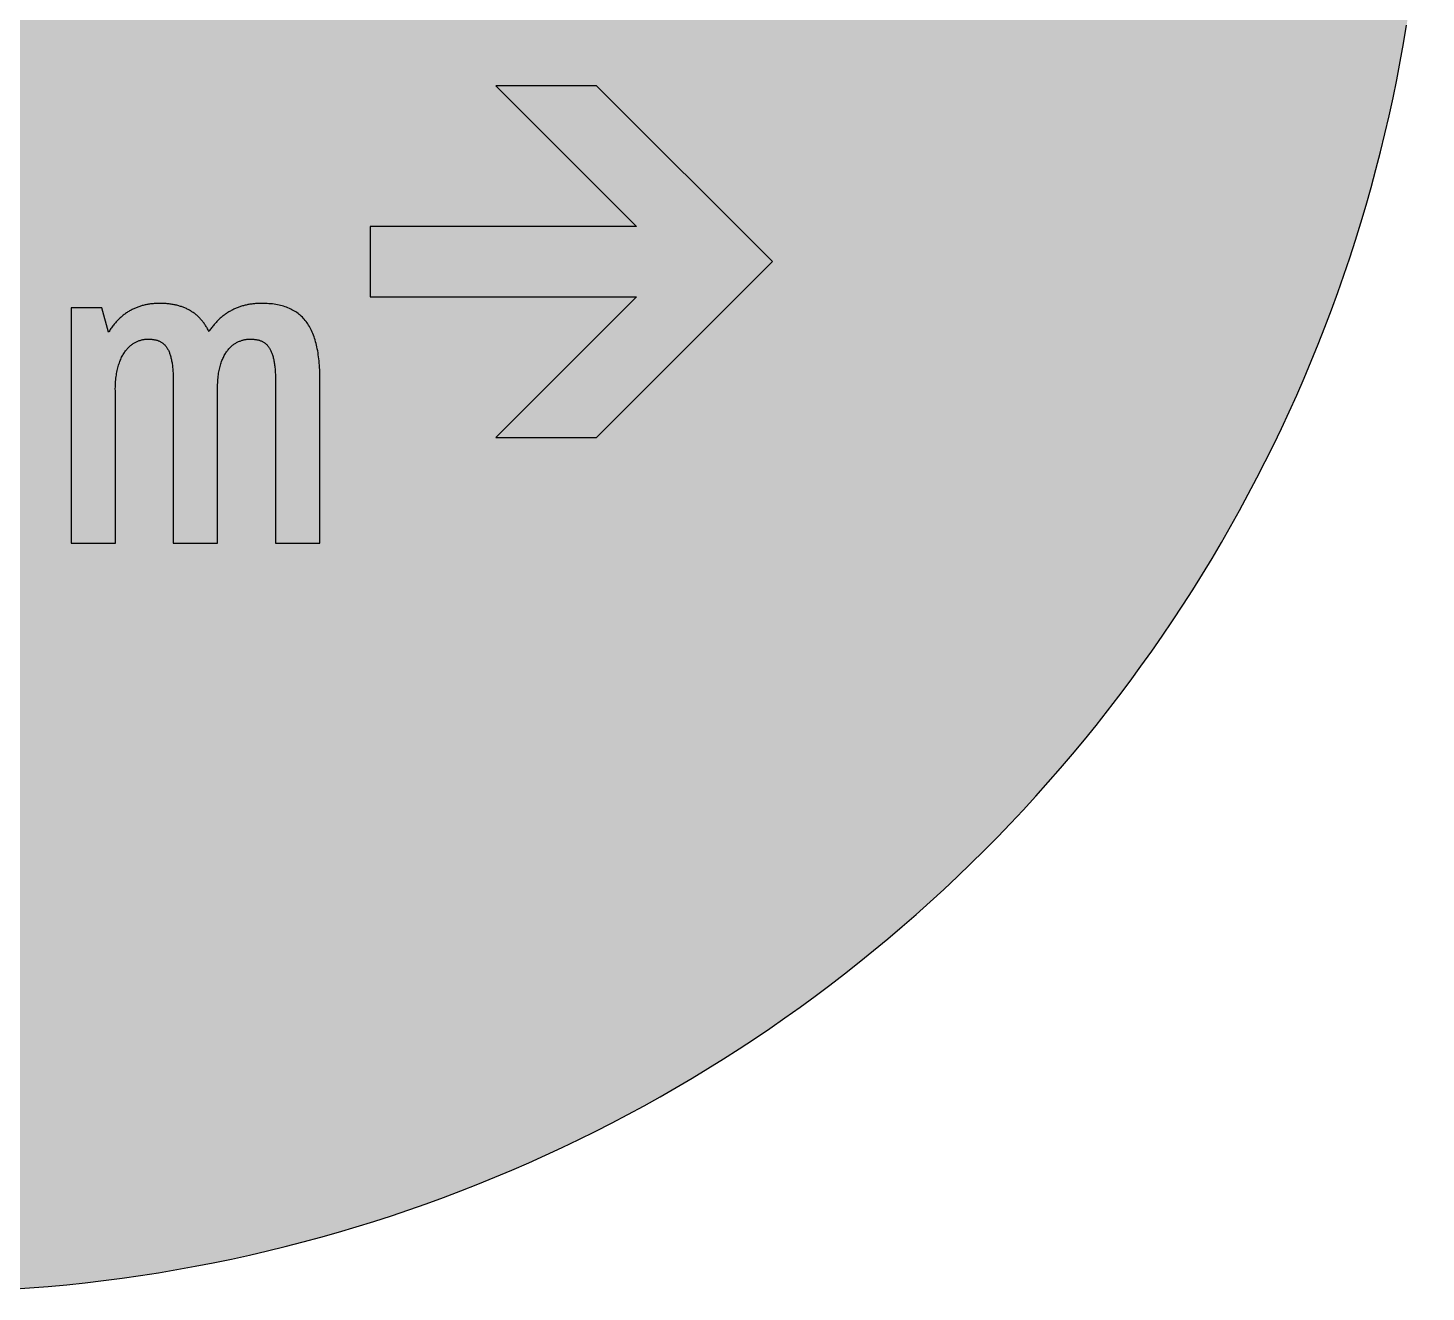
# Model space of a CAD drawing. Header units: millimetres. Extents: x 0 to 212, y 0 to 212.
# Drawn here: x 113.6 to 211.7, y 0.1 to 88.8 of the extents above; entities that cross this region are included whole.
import ezdxf

# ---------------------------------------------------------------- set-up
doc = ezdxf.new("R2010")
doc.units = ezdxf.units.MM

msp = doc.modelspace()

# ---------------------------------------------------------------- hatches: boundary and pattern name
for color, points in [(254, [(211.7189, 105.8869), (211.709, 107.2007), (211.6861, 108.5139), (211.6455, 109.8245), (211.5871, 111.1326), (211.5134, 112.4407), (211.4245, 113.7437), (211.3204, 115.0468), (211.201, 116.3447), (211.0638, 117.6426), (210.9114, 118.9355), (210.7413, 120.2258), (210.5584, 121.5136), (210.3577, 122.7988), (210.1418, 124.079), (209.9107, 125.3566), (209.6643, 126.6292), (209.4027, 127.8992), (209.1258, 129.1641), (208.8337, 130.4239), (208.5264, 131.6812), (208.2038, 132.936), (207.866, 134.1831), (207.5104, 135.4277), (207.1421, 136.6647), (206.7611, 137.8991), (206.3623, 139.1285), (205.9483, 140.3502), (205.5216, 141.5694), (205.0771, 142.781), (204.6199, 143.9901), (204.1474, 145.1915), (203.6623, 146.3853), (203.1619, 147.574), (202.6463, 148.7576), (202.1154, 149.9362), (201.5693, 151.1046), (201.0105, 152.2705), (200.439, 153.4262), (199.8523, 154.5768), (199.2503, 155.7198), (198.6356, 156.8577), (198.0057, 157.9855), (197.3605, 159.1081), (196.7052, 160.2232), (196.0321, 161.3281), (195.3489, 162.4279), (194.6504, 163.5176), (193.9366, 164.6022), (193.2102, 165.6766), (192.471, 166.7434), (191.7167, 167.8), (190.9521, 168.849), (190.1698, 169.8904), (189.3773, 170.9217), (188.5696, 171.9428), (187.7517, 172.9562), (186.9161, 173.9621), (186.0702, 174.9552), (185.2117, 175.9407), (184.338, 176.9161), (183.454, 177.8838), (182.5549, 178.8389), (181.643, 179.7837), (180.721, 180.7185), (179.7837, 181.643), (178.8389, 182.5549), (177.8838, 183.454), (176.9161, 184.338), (175.9407, 185.2117), (174.9552, 186.0702), (173.9621, 186.9161), (172.9562, 187.7492), (171.9428, 188.5696), (170.9217, 189.3773), (169.8904, 190.1698), (168.849, 190.9496), (167.8, 191.7167), (166.7408, 192.471), (165.6766, 193.2102), (164.6022, 193.9366), (163.5176, 194.6504), (162.4279, 195.3489), (161.3281, 196.0321), (160.2232, 196.7052), (159.1081, 197.3631), (157.9855, 198.0057), (156.8577, 198.6356), (155.7198, 199.2503), (154.5768, 199.8523), (153.4262, 200.439), (152.2705, 201.0131), (151.1046, 201.5719), (149.9362, 202.1154), (148.7576, 202.6463), (147.574, 203.1619), (146.3853, 203.6623), (145.1889, 204.15), (143.9875, 204.6199), (142.781, 205.0796), (141.5694, 205.5216), (140.3502, 205.9483), (139.1285, 206.3623), (137.8991, 206.7611), (136.6647, 207.1446), (135.4252, 207.5129), (134.1831, 207.866), (132.9334, 208.2038), (131.6812, 208.5264), (130.4239, 208.8337), (129.1641, 209.1284), (127.8966, 209.4052), (126.6292, 209.6668), (125.3541, 209.9132), (124.0765, 210.1444), (122.7963, 210.3603), (121.5136, 210.5584), (120.2258, 210.7438), (118.9355, 210.9114), (117.6401, 211.0638), (116.3447, 211.201), (115.0468, 211.3229), (113.7437, 211.4271), (112.4382, 211.516), (111.1326, 211.5896), (109.8245, 211.6455), (108.5113, 211.6861), (107.1982, 211.7115), (105.885, 211.7192), (104.5693, 211.7115), (103.2561, 211.6861), (101.9454, 211.6455), (100.6373, 211.5896), (99.3292, 211.516), (98.0262, 211.4271), (96.7232, 211.3229), (95.4253, 211.201), (94.1273, 211.0638), (92.8345, 210.9114), (91.5441, 210.7438), (90.2564, 210.5584), (88.9711, 210.3603), (87.691, 210.1444), (86.4133, 209.9132), (85.1408, 209.6668), (83.8708, 209.4052), (82.6059, 209.1284), (81.346, 208.8337), (80.0887, 208.5264), (78.834, 208.2038), (77.5868, 207.866), (76.3422, 207.5129), (75.1053, 207.1446), (73.8708, 206.7611), (72.6415, 206.3623), (71.4197, 205.9483), (70.2005, 205.5216), (68.9889, 205.0796), (67.7799, 204.6199), (66.5785, 204.15), (65.3847, 203.6623), (64.196, 203.1619), (63.0123, 202.6463), (61.8338, 202.1154), (60.6628, 201.5719), (59.4995, 201.0131), (58.3438, 200.439), (57.1932, 199.8523), (56.0502, 199.2503), (54.9123, 198.6356), (53.7845, 198.0057), (52.6618, 197.3631), (51.5468, 196.7052), (50.4419, 196.0321), (49.342, 195.3489), (48.2524, 194.6504), (47.1678, 193.9366), (46.0934, 193.2102), (45.0266, 192.471), (43.9699, 191.7167), (42.9209, 190.9496), (41.8795, 190.1698), (40.8483, 189.3773), (39.8272, 188.5696), (38.8137, 187.7492), (37.8079, 186.9161), (36.8148, 186.0702), (35.8292, 185.2117), (34.8539, 184.338), (33.8861, 183.454), (32.9311, 182.5549), (31.9862, 181.643), (31.049, 180.7185), (30.1269, 179.7837), (29.2151, 178.8389), (28.3159, 177.8838), (27.432, 176.9161), (26.5582, 175.9407), (25.6997, 174.9552), (24.8539, 173.9621), (24.0208, 172.9562), (23.2004, 171.9428), (22.3926, 170.9217), (21.6002, 169.8904), (20.8204, 168.849), (20.0533, 167.8), (19.2989, 166.7434), (18.5598, 165.6766), (17.8333, 164.6022), (17.1196, 163.5176), (16.4211, 162.4279), (15.7378, 161.3281), (15.0647, 160.2232), (14.4069, 159.1081), (13.7643, 157.9855), (13.1343, 156.8577), (12.5197, 155.7198), (11.9177, 154.5768), (11.3309, 153.4262), (10.7569, 152.2705), (10.1981, 151.1046), (9.6545, 149.9362), (9.1237, 148.7576), (8.6081, 147.574), (8.1077, 146.3853), (7.62, 145.1915), (7.1501, 143.9901), (6.6904, 142.781), (6.2484, 141.5694), (5.8217, 140.3502), (5.4077, 139.1285), (5.0089, 137.8991), (4.6253, 136.6647), (4.257, 135.4277), (3.904, 134.1831), (3.5662, 132.936), (3.2436, 131.6812), (2.9362, 130.4239), (2.6416, 129.1641), (2.3647, 127.8992), (2.1031, 126.6292), (1.8567, 125.3566), (1.6256, 124.079), (1.4097, 122.7988), (1.2116, 121.5136), (1.0262, 120.2258), (0.8585, 118.9355), (0.7061, 117.6426), (0.569, 116.3447), (0.447, 115.0468), (0.3429, 113.7437), (0.254, 112.4407), (0.1803, 111.1326), (0.1245, 109.8245), (0.0838, 108.5139), (0.0584, 107.2007), (0.0508, 105.885), (0.0584, 104.5718), (0.0838, 103.2586), (0.1245, 101.9454), (0.1803, 100.6373), (0.254, 99.3318), (0.3429, 98.0262), (0.447, 96.7232), (0.569, 95.4253), (0.7061, 94.1299), (0.8585, 92.8345), (1.0262, 91.5441), (1.2116, 90.2564), (1.4097, 88.9737), (1.6256, 87.6935), (1.8567, 86.4159), (2.1031, 85.1408), (2.3647, 83.8733), (2.6416, 82.6059), (2.9362, 81.346), (3.2436, 80.0887), (3.5662, 78.8365), (3.904, 77.5868), (4.257, 76.3448), (4.6253, 75.1053), (5.0089, 73.8708), (5.4077, 72.6415), (5.8217, 71.4197), (6.2484, 70.2005), (6.6904, 68.9889), (7.1501, 67.7824), (7.62, 66.581), (8.1077, 65.3847), (8.6081, 64.196), (9.1237, 63.0123), (9.6545, 61.8338), (10.1981, 60.6654), (10.7569, 59.4995), (11.3309, 58.3438), (11.9177, 57.1932), (12.5197, 56.0502), (13.1343, 54.9123), (13.7643, 53.7845), (14.4069, 52.6618), (15.0647, 51.5468), (15.7378, 50.4419), (16.4211, 49.342), (17.1196, 48.2524), (17.8333, 47.1678), (18.5598, 46.0934), (19.2989, 45.0291), (20.0533, 43.9699), (20.8204, 42.9209), (21.6002, 41.8795), (22.3926, 40.8483), (23.2004, 39.8272), (24.0208, 38.8137), (24.8539, 37.8079), (25.6997, 36.8148), (26.5582, 35.8292), (27.432, 34.8539), (28.3159, 33.8861), (29.2151, 32.9311), (30.1269, 31.9862), (31.049, 31.049), (31.9862, 30.1269), (32.9311, 29.2151), (33.8861, 28.3159), (34.8539, 27.432), (35.8292, 26.5582), (36.8148, 25.6997), (37.8079, 24.8539), (38.8137, 24.0182), (39.8272, 23.2004), (40.8483, 22.3926), (41.8795, 21.6002), (42.9209, 20.8178), (43.9699, 20.0533), (45.0266, 19.2989), (46.0934, 18.5598), (47.1678, 17.8333), (48.2524, 17.1196), (49.342, 16.4211), (50.4419, 15.7378), (51.5468, 15.0647), (52.6618, 14.4094), (53.7845, 13.7643), (54.9123, 13.1343), (56.0502, 12.5197), (57.1932, 11.9177), (58.3438, 11.3309), (59.4995, 10.7594), (60.6628, 10.2006), (61.8338, 9.6545), (63.0123, 9.1237), (64.196, 8.6081), (65.3847, 8.1077), (66.5785, 7.6225), (67.7799, 7.1501), (68.9889, 6.6929), (70.2005, 6.2484), (71.4197, 5.8217), (72.6415, 5.4077), (73.8708, 5.0089), (75.1053, 4.6279), (76.3422, 4.2596), (77.5868, 3.904), (78.834, 3.5662), (80.0887, 3.2436), (81.346, 2.9362), (82.6059, 2.6441), (83.8708, 2.3673), (85.1408, 2.1057), (86.4133, 1.8593), (87.691, 1.6281), (88.9711, 1.4122), (90.2564, 1.2116), (91.5441, 1.0287), (92.8345, 0.8585), (94.1273, 0.7061), (95.4253, 0.569), (96.7232, 0.4496), (98.0262, 0.3454), (99.3292, 0.2565), (100.6373, 0.1829), (101.9454, 0.1245), (103.2561, 0.0838), (104.5693, 0.061), (105.885, 0.0533), (107.1982, 0.061), (108.5113, 0.0838), (109.8245, 0.1245), (111.1326, 0.1829), (112.4382, 0.2565), (113.7437, 0.3454), (115.0468, 0.4496), (116.3447, 0.569), (117.6401, 0.7061), (118.9355, 0.8585), (120.2258, 1.0287), (121.5136, 1.2116), (122.7963, 1.4122), (124.0765, 1.6281), (125.3541, 1.8593), (126.6292, 2.1057), (127.8966, 2.3673), (129.1641, 2.6441), (130.4239, 2.9362), (131.6812, 3.2436), (132.9334, 3.5662), (134.1831, 3.904), (135.4252, 4.2596), (136.6647, 4.6279), (137.8991, 5.0089), (139.1285, 5.4077), (140.3502, 5.8217), (141.5694, 6.2484), (142.781, 6.6929), (143.9875, 7.1501), (145.1889, 7.6225), (146.3853, 8.1077), (147.574, 8.6081), (148.7576, 9.1237), (149.9362, 9.6545), (151.1046, 10.2006), (152.2705, 10.7594), (153.4262, 11.3309), (154.5768, 11.9177), (155.7198, 12.5197), (156.8577, 13.1343), (157.9855, 13.7643), (159.1081, 14.4094), (160.2232, 15.0647), (161.3281, 15.7378), (162.4279, 16.4211), (163.5176, 17.1196), (164.6022, 17.8333), (165.6766, 18.5598), (166.7408, 19.2989), (167.8, 20.0533), (168.849, 20.8178), (169.8904, 21.6002), (170.9217, 22.3926), (171.9428, 23.2004), (172.9562, 24.0182), (173.9621, 24.8539), (174.9552, 25.6997), (175.9407, 26.5582), (176.9161, 27.432), (177.8838, 28.3159), (178.8389, 29.2151), (179.7837, 30.1269), (180.721, 31.049), (181.643, 31.9862), (182.5549, 32.9311), (183.454, 33.8861), (184.338, 34.8539), (185.2117, 35.8292), (186.0702, 36.8148), (186.9161, 37.8079), (187.7517, 38.8137), (188.5696, 39.8272), (189.3773, 40.8483), (190.1698, 41.8795), (190.9521, 42.9209), (191.7167, 43.9699), (192.471, 45.0291), (193.2102, 46.0934), (193.9366, 47.1678), (194.6504, 48.2524), (195.3489, 49.342), (196.0321, 50.4419), (196.7052, 51.5468), (197.3605, 52.6618), (198.0057, 53.7845), (198.6356, 54.9123), (199.2503, 56.0502), (199.8523, 57.1932), (200.439, 58.3438), (201.0105, 59.4995), (201.5693, 60.6654), (202.1154, 61.8338), (202.6463, 63.0123), (203.1619, 64.196), (203.6623, 65.3847), (204.1474, 66.581), (204.6199, 67.7824), (205.0771, 68.9889), (205.5216, 70.2005), (205.9483, 71.4197), (206.3623, 72.6415), (206.7611, 73.8708), (207.1421, 75.1053), (207.5104, 76.3448), (207.866, 77.5868), (208.2038, 78.8365), (208.5264, 80.0887), (208.8337, 81.346), (209.1258, 82.6059), (209.4027, 83.8733), (209.6643, 85.1408), (209.9107, 86.4159), (210.1418, 87.6935), (210.3577, 88.9737), (210.5584, 90.2564), (210.7413, 91.5441), (210.9114, 92.8345), (211.0638, 94.1299), (211.201, 95.4253), (211.3204, 96.7232), (211.4245, 98.0262), (211.5134, 99.3318), (211.5871, 100.6373), (211.6455, 101.9454), (211.6861, 103.2586), (211.709, 104.5718), (211.7166, 105.885)]), (59, [(165.8578, 72.3731), (153.5105, 84.7203), (146.455, 84.7203), (156.3328, 74.8425), (137.6355, 74.8425), (137.6355, 69.9036), (156.3328, 69.9036), (146.455, 60.0258), (153.5105, 60.0258)]), (59, [(126.9326, 52.6175), (126.9326, 63.5067), (126.9314, 63.6321), (126.934, 63.7565), (126.939, 63.8759), (126.9467, 63.9953), (126.9543, 64.1096), (126.9644, 64.2214), (126.9771, 64.3306), (126.9898, 64.4373), (127.0051, 64.5414), (127.0229, 64.643), (127.0406, 64.7395), (127.061, 64.836), (127.0813, 64.93), (127.1041, 65.0189), (127.1295, 65.1078), (127.1549, 65.1942), (127.1803, 65.2755), (127.2108, 65.3567), (127.2388, 65.4355), (127.2692, 65.5117), (127.3023, 65.5853), (127.3353, 65.6565), (127.3683, 65.725), (127.4039, 65.7911), (127.4394, 65.8546), (127.4775, 65.9181), (127.5156, 65.9765), (127.5537, 66.0349), (127.5944, 66.0908), (127.635, 66.1441), (127.6756, 66.1949), (127.7163, 66.2457), (127.7595, 66.2915), (127.8026, 66.3372), (127.8484, 66.3804), (127.8915, 66.4235), (127.9373, 66.4616), (127.983, 66.4997), (128.0287, 66.5353), (128.0744, 66.5709), (128.1227, 66.6013), (128.1709, 66.6344), (128.2167, 66.6623), (128.2649, 66.6902), (128.3132, 66.7156), (128.3614, 66.7385), (128.4097, 66.7614), (128.458, 66.7842), (128.5062, 66.802), (128.5545, 66.8198), (128.6053, 66.8376), (128.6535, 66.8528), (128.7018, 66.8655), (128.7501, 66.8782), (128.7983, 66.8909), (128.8466, 66.8985), (128.8923, 66.9087), (128.9406, 66.9163), (128.9888, 66.9214), (129.0345, 66.9265), (129.0803, 66.9315), (129.126, 66.9341), (129.1717, 66.9341), (129.2174, 66.9341), (129.2733, 66.9341), (129.3266, 66.9341), (129.38, 66.9315), (129.4308, 66.929), (129.4816, 66.9239), (129.5324, 66.9188), (129.5832, 66.9112), (129.6314, 66.9036), (129.6797, 66.896), (129.7254, 66.8858), (129.7737, 66.8757), (129.8169, 66.863), (129.8626, 66.8503), (129.9058, 66.835), (129.9489, 66.8198), (129.9921, 66.8045), (130.0328, 66.7842), (130.0734, 66.7664), (130.1115, 66.7436), (130.1496, 66.7233), (130.1877, 66.6979), (130.2258, 66.6725), (130.2614, 66.6471), (130.2969, 66.6191), (130.3299, 66.5886), (130.3655, 66.5582), (130.3985, 66.5251), (130.429, 66.4896), (130.4595, 66.454), (130.49, 66.4159), (130.5204, 66.3778), (130.5484, 66.3346), (130.5763, 66.294), (130.6017, 66.2483), (130.6271, 66.2026), (130.6525, 66.1543), (130.6754, 66.1035), (130.7008, 66.0502), (130.7211, 65.9968), (130.744, 65.9409), (130.7643, 65.8825), (130.7846, 65.8241), (130.8024, 65.7606), (130.8202, 65.6971), (130.8379, 65.6311), (130.8532, 65.5625), (130.8684, 65.4939), (130.8837, 65.4202), (130.8964, 65.3466), (130.9091, 65.2704), (130.9218, 65.1916), (130.9319, 65.1104), (130.9421, 65.0265), (130.9522, 64.9402), (130.9599, 64.8538), (130.9675, 64.7624), (130.9751, 64.6684), (130.9802, 64.5744), (130.9853, 64.4754), (130.9903, 64.3763), (130.9929, 64.2747), (130.9954, 64.168), (130.9954, 64.0613), (130.9954, 63.9496), (130.9977, 52.6175), (134.1092, 52.6175), (134.1092, 64.1103), (134.1069, 64.2823), (134.1044, 64.45), (134.0993, 64.6176), (134.0942, 64.7802), (134.0866, 64.9427), (134.0764, 65.1002), (134.0637, 65.2526), (134.051, 65.405), (134.0358, 65.5523), (134.018, 65.6996), (133.9977, 65.8419), (133.9774, 65.9816), (133.9545, 66.1187), (133.9291, 66.2508), (133.9037, 66.3829), (133.8732, 66.5099), (133.8428, 66.6344), (133.8097, 66.7563), (133.7767, 66.8757), (133.7386, 66.9925), (133.7005, 67.1068), (133.6599, 67.216), (133.6192, 67.3252), (133.5735, 67.4294), (133.5278, 67.531), (133.4795, 67.63), (133.4287, 67.7266), (133.3754, 67.8205), (133.3195, 67.912), (133.2636, 68.0009), (133.2052, 68.0872), (133.1443, 68.1685), (133.0808, 68.2498), (133.0147, 68.326), (132.9461, 68.4022), (132.8776, 68.4733), (132.8064, 68.5419), (132.7328, 68.6105), (132.6566, 68.674), (132.5778, 68.7349), (132.4966, 68.7934), (132.4127, 68.8492), (132.3289, 68.9026), (132.2426, 68.9534), (132.1511, 69.0016), (132.0597, 69.0474), (131.9657, 69.0905), (131.8692, 69.1312), (131.7727, 69.1693), (131.6711, 69.2048), (131.5669, 69.2379), (131.4628, 69.2683), (131.3536, 69.2963), (131.2443, 69.3242), (131.1326, 69.3471), (131.0157, 69.3674), (130.8989, 69.3852), (130.7795, 69.4004), (130.6576, 69.4131), (130.5331, 69.4233), (130.4061, 69.4334), (130.2766, 69.4385), (130.1445, 69.4411), (130.0099, 69.4436), (129.9413, 69.4436), (129.8727, 69.4411), (129.8016, 69.4385), (129.733, 69.436), (129.6645, 69.4334), (129.5959, 69.4284), (129.5298, 69.4207), (129.4613, 69.4157), (129.3927, 69.408), (129.3266, 69.3979), (129.2606, 69.3903), (129.1946, 69.3776), (129.1285, 69.3674), (129.0625, 69.3547), (128.9964, 69.342), (128.9304, 69.3268), (128.8669, 69.3115), (128.8034, 69.2963), (128.7374, 69.2785), (128.6739, 69.2607), (128.6129, 69.2429), (128.5494, 69.2226), (128.4859, 69.2023), (128.4249, 69.1794), (128.364, 69.1566), (128.303, 69.1337), (128.2421, 69.1083), (128.1811, 69.0829), (128.1201, 69.0575), (128.0617, 69.0296), (128.0033, 69.0016), (127.9449, 68.9712), (127.8865, 68.9407), (127.828, 68.9077), (127.7696, 68.8772), (127.7137, 68.8416), (127.6579, 68.8086), (127.602, 68.773), (127.5461, 68.7349), (127.4902, 68.6968), (127.4369, 68.6587), (127.3835, 68.6181), (127.3302, 68.5775), (127.2769, 68.5368), (127.2235, 68.4936), (127.1727, 68.4479), (127.1194, 68.4047), (127.0686, 68.359), (127.0203, 68.3108), (126.9695, 68.2625), (126.9187, 68.2142), (126.8705, 68.1634), (126.8222, 68.1126), (126.7739, 68.0593), (126.7282, 68.006), (126.6825, 67.9501), (126.6342, 67.8942), (126.5885, 67.8383), (126.5453, 67.7799), (126.4996, 67.7215), (126.4564, 67.6605), (126.4133, 67.5996), (126.3701, 67.5386), (126.3294, 67.4751), (126.2964, 67.5361), (126.2659, 67.597), (126.2329, 67.658), (126.1974, 67.7164), (126.1643, 67.7748), (126.1288, 67.8307), (126.0932, 67.8866), (126.0577, 67.9425), (126.0196, 67.9958), (125.9815, 68.0491), (125.9434, 68.0999), (125.9027, 68.1507), (125.8646, 68.2015), (125.8214, 68.2498), (125.7808, 68.2981), (125.7402, 68.3438), (125.697, 68.3895), (125.6513, 68.4352), (125.6081, 68.4784), (125.5624, 68.5216), (125.5166, 68.5648), (125.4709, 68.6054), (125.4227, 68.6435), (125.3769, 68.6841), (125.3261, 68.7222), (125.2779, 68.7578), (125.2271, 68.7934), (125.1763, 68.8289), (125.1255, 68.8619), (125.0747, 68.895), (125.0213, 68.928), (124.968, 68.9585), (124.9121, 68.9889), (124.8588, 69.0169), (124.8029, 69.0474), (124.7445, 69.0728), (124.6886, 69.0982), (124.6302, 69.1236), (124.5718, 69.149), (124.5133, 69.1718), (124.4524, 69.1947), (124.3914, 69.215), (124.3305, 69.2353), (124.267, 69.2556), (124.2035, 69.2734), (124.14, 69.2912), (124.0765, 69.309), (124.0104, 69.3242), (123.9444, 69.3369), (123.8783, 69.3522), (123.8098, 69.3649), (123.7437, 69.375), (123.6726, 69.3877), (123.604, 69.3953), (123.5329, 69.4055), (123.4618, 69.4131), (123.3907, 69.4207), (123.3195, 69.4258), (123.2459, 69.4309), (123.1722, 69.436), (123.096, 69.4385), (123.0198, 69.4411), (122.9436, 69.4436), (122.8674, 69.4436), (122.8014, 69.4436), (122.7379, 69.4411), (122.6718, 69.4385), (122.6058, 69.436), (122.5423, 69.4334), (122.4763, 69.4284), (122.4128, 69.4233), (122.3467, 69.4157), (122.2832, 69.408), (122.2197, 69.4004), (122.1562, 69.3903), (122.0902, 69.3801), (122.0267, 69.3699), (121.9657, 69.3572), (121.9022, 69.3445), (121.8387, 69.3318), (121.7752, 69.3166), (121.7143, 69.3014), (121.6508, 69.2836), (121.5898, 69.2658), (121.5288, 69.248), (121.4679, 69.2277), (121.4044, 69.2074), (121.346, 69.1845), (121.285, 69.1617), (121.224, 69.1388), (121.1656, 69.1134), (121.1047, 69.088), (121.0462, 69.0626), (120.9878, 69.0347), (120.9294, 69.0042), (120.871, 68.9737), (120.8151, 68.9432), (120.7567, 68.9127), (120.7008, 68.8772), (120.6449, 68.8442), (120.589, 68.8086), (120.5332, 68.773), (120.4773, 68.7349), (120.4239, 68.6968), (120.3706, 68.6562), (120.3173, 68.6156), (120.2639, 68.5724), (120.2106, 68.5292), (120.1598, 68.486), (120.1064, 68.4403), (120.0556, 68.392), (120.0074, 68.3438), (119.9566, 68.2955), (119.9058, 68.2447), (119.8575, 68.1939), (119.8093, 68.1406), (119.7635, 68.0872), (119.7153, 68.0314), (119.6696, 67.9755), (119.6238, 67.9171), (119.5781, 67.8586), (119.5324, 67.7977), (119.4892, 67.7367), (119.446, 67.6732), (119.4029, 67.6097), (119.3622, 67.5462), (119.3216, 67.4776), (119.2809, 67.4116), (118.805, 69.1261), (116.6467, 69.1261), (116.6467, 52.6175), (119.7571, 52.6175), (119.7571, 63.3165), (119.7559, 63.4492), (119.761, 63.5787), (119.7635, 63.7083), (119.7712, 63.8327), (119.7788, 63.9547), (119.7915, 64.0715), (119.8016, 64.1883), (119.8169, 64.3001), (119.8321, 64.4093), (119.8499, 64.516), (119.8677, 64.6201), (119.888, 64.7217), (119.9109, 64.8208), (119.9337, 64.9173), (119.9566, 65.0088), (119.9845, 65.1002), (120.0099, 65.1866), (120.0404, 65.2729), (120.0683, 65.3542), (120.1014, 65.4355), (120.1318, 65.5117), (120.1674, 65.5879), (120.2004, 65.6615), (120.236, 65.7301), (120.2741, 65.7987), (120.3096, 65.8647), (120.3503, 65.9257), (120.3884, 65.9867), (120.429, 66.0451), (120.4697, 66.1035), (120.5103, 66.1568), (120.5535, 66.2076), (120.5967, 66.2584), (120.6398, 66.3067), (120.6856, 66.3524), (120.7287, 66.3956), (120.7745, 66.4388), (120.8202, 66.4769), (120.8684, 66.515), (120.9142, 66.5505), (120.9599, 66.5861), (121.0081, 66.6191), (121.0564, 66.6496), (121.1047, 66.6775), (121.1529, 66.7055), (121.1986, 66.7309), (121.2469, 66.7537), (121.2952, 66.7766), (121.3434, 66.7969), (121.3917, 66.8147), (121.4399, 66.8325), (121.4882, 66.8477), (121.5365, 66.863), (121.5847, 66.8757), (121.633, 66.8884), (121.6787, 66.8985), (121.727, 66.9061), (121.7727, 66.9138), (121.8184, 66.9214), (121.8641, 66.9265), (121.9098, 66.929), (121.9556, 66.9341), (121.9987, 66.9341), (122.0419, 66.9341), (122.0978, 66.9341), (122.1511, 66.9341), (122.2045, 66.9315), (122.2553, 66.929), (122.3061, 66.9239), (122.3569, 66.9188), (122.4077, 66.9112), (122.4559, 66.9036), (122.5042, 66.896), (122.5499, 66.8858), (122.5982, 66.8757), (122.6414, 66.863), (122.6871, 66.8503), (122.7303, 66.835), (122.7734, 66.8198), (122.8166, 66.8045), (122.8573, 66.7842), (122.8979, 66.7664), (122.936, 66.7436), (122.9741, 66.7233), (123.0122, 66.6979), (123.0503, 66.6725), (123.0859, 66.6471), (123.1214, 66.6191), (123.1544, 66.5886), (123.1875, 66.5582), (123.2205, 66.5251), (123.2535, 66.4896), (123.284, 66.454), (123.3145, 66.4159), (123.3424, 66.3778), (123.3703, 66.3346), (123.3983, 66.294), (123.4262, 66.2483), (123.4516, 66.2026), (123.477, 66.1543), (123.4999, 66.1035), (123.5227, 66.0502), (123.5456, 65.9968), (123.5659, 65.9409), (123.5888, 65.8825), (123.6066, 65.8241), (123.6269, 65.7606), (123.6447, 65.6971), (123.6599, 65.6311), (123.6777, 65.5625), (123.6929, 65.4939), (123.7082, 65.4202), (123.7209, 65.3466), (123.7336, 65.2704), (123.7463, 65.1916), (123.7564, 65.1104), (123.7666, 65.0265), (123.7767, 64.9402), (123.7844, 64.8538), (123.792, 64.7624), (123.7971, 64.6684), (123.8047, 64.5744), (123.8072, 64.4754), (123.8123, 64.3763), (123.8148, 64.2747), (123.8174, 64.168), (123.8199, 64.0613), (123.8199, 63.9496), (123.8208, 52.6175)])]:
    msp.add_hatch(color=color).paths.add_polyline_path(points)

# ---------------------------------------------------------------- linework, layer by layer
at = {"color": 254}
msp.add_lwpolyline([(112.4382, 0.2565), (113.7437, 0.3454), (115.0468, 0.4496), (116.3447, 0.569), (117.6401, 0.7061), (118.9355, 0.8585), (120.2258, 1.0287), (121.5136, 1.2116), (122.7963, 1.4122), (124.0765, 1.6281), (125.3541, 1.8593), (126.6292, 2.1057), (127.8966, 2.3673), (129.1641, 2.6441), (130.4239, 2.9362), (131.6812, 3.2436), (132.9334, 3.5662), (134.1831, 3.904), (135.4252, 4.2596), (136.6647, 4.6279), (137.8991, 5.0089), (139.1285, 5.4077), (140.3502, 5.8217), (141.5694, 6.2484), (142.781, 6.6929), (143.9875, 7.1501), (145.1889, 7.6225), (146.3853, 8.1077), (147.574, 8.6081), (148.7576, 9.1237), (149.9362, 9.6545), (151.1046, 10.2006), (152.2705, 10.7594), (153.4262, 11.3309), (154.5768, 11.9177), (155.7198, 12.5197), (156.8577, 13.1343), (157.9855, 13.7643), (159.1081, 14.4094), (160.2232, 15.0647), (161.3281, 15.7378), (162.4279, 16.4211), (163.5176, 17.1196), (164.6022, 17.8333), (165.6766, 18.5598), (166.7408, 19.2989), (167.8, 20.0533), (168.849, 20.8178), (169.8904, 21.6002), (170.9217, 22.3926), (171.9428, 23.2004), (172.9562, 24.0182), (173.9621, 24.8539), (174.9552, 25.6997), (175.9407, 26.5582), (176.9161, 27.432), (177.8838, 28.3159), (178.8389, 29.2151), (179.7837, 30.1269), (180.721, 31.049), (181.643, 31.9862), (182.5549, 32.9311), (183.454, 33.8861), (184.338, 34.8539), (185.2117, 35.8292), (186.0702, 36.8148), (186.9161, 37.8079), (187.7517, 38.8137), (188.5696, 39.8272), (189.3773, 40.8483), (190.1698, 41.8795), (190.9521, 42.9209), (191.7167, 43.9699), (192.471, 45.0291), (193.2102, 46.0934), (193.9366, 47.1678), (194.6504, 48.2524), (195.3489, 49.342), (196.0321, 50.4419), (196.7052, 51.5468), (197.3605, 52.6618), (198.0057, 53.7845), (198.6356, 54.9123), (199.2503, 56.0502), (199.8523, 57.1932), (200.439, 58.3438), (201.0105, 59.4995), (201.5693, 60.6654), (202.1154, 61.8338), (202.6463, 63.0123), (203.1619, 64.196), (203.6623, 65.3847), (204.1474, 66.581), (204.6199, 67.7824), (205.0771, 68.9889), (205.5216, 70.2005), (205.9483, 71.4197), (206.3623, 72.6415), (206.7611, 73.8708), (207.1421, 75.1053), (207.5104, 76.3448), (207.866, 77.5868), (208.2038, 78.8365), (208.5264, 80.0887), (208.8337, 81.346), (209.1258, 82.6059), (209.4027, 83.8733), (209.6643, 85.1408), (209.9107, 86.4159), (210.1418, 87.6935), (210.3577, 88.9737)], dxfattribs=at)
at = {"color": 59}
for points in [[(165.8578, 72.3731), (153.5105, 84.7203), (146.455, 84.7203), (156.3328, 74.8425), (137.6355, 74.8425), (137.6355, 69.9036), (156.3328, 69.9036), (146.455, 60.0258), (153.5105, 60.0258), (165.8578, 72.3731)], [(126.9326, 52.6175), (126.9326, 63.5067), (126.9314, 63.6321), (126.934, 63.7565), (126.939, 63.8759), (126.9467, 63.9953), (126.9543, 64.1096), (126.9644, 64.2214), (126.9771, 64.3306), (126.9898, 64.4373), (127.0051, 64.5414), (127.0229, 64.643), (127.0406, 64.7395), (127.061, 64.836), (127.0813, 64.93), (127.1041, 65.0189), (127.1295, 65.1078), (127.1549, 65.1942), (127.1803, 65.2755), (127.2108, 65.3567), (127.2388, 65.4355), (127.2692, 65.5117), (127.3023, 65.5853), (127.3353, 65.6565), (127.3683, 65.725), (127.4039, 65.7911), (127.4394, 65.8546), (127.4775, 65.9181), (127.5156, 65.9765), (127.5537, 66.0349), (127.5944, 66.0908), (127.635, 66.1441), (127.6756, 66.1949), (127.7163, 66.2457), (127.7595, 66.2915), (127.8026, 66.3372), (127.8484, 66.3804), (127.8915, 66.4235), (127.9373, 66.4616), (127.983, 66.4997), (128.0287, 66.5353), (128.0744, 66.5709), (128.1227, 66.6013), (128.1709, 66.6344), (128.2167, 66.6623), (128.2649, 66.6902), (128.3132, 66.7156), (128.3614, 66.7385), (128.4097, 66.7614), (128.458, 66.7842), (128.5062, 66.802), (128.5545, 66.8198), (128.6053, 66.8376), (128.6535, 66.8528), (128.7018, 66.8655), (128.7501, 66.8782), (128.7983, 66.8909), (128.8466, 66.8985), (128.8923, 66.9087), (128.9406, 66.9163), (128.9888, 66.9214), (129.0345, 66.9265), (129.0803, 66.9315), (129.126, 66.9341), (129.1717, 66.9341), (129.2174, 66.9341), (129.2733, 66.9341), (129.3266, 66.9341), (129.38, 66.9315), (129.4308, 66.929), (129.4816, 66.9239), (129.5324, 66.9188), (129.5832, 66.9112), (129.6314, 66.9036), (129.6797, 66.896), (129.7254, 66.8858), (129.7737, 66.8757), (129.8169, 66.863), (129.8626, 66.8503), (129.9058, 66.835), (129.9489, 66.8198), (129.9921, 66.8045), (130.0328, 66.7842), (130.0734, 66.7664), (130.1115, 66.7436), (130.1496, 66.7233), (130.1877, 66.6979), (130.2258, 66.6725), (130.2614, 66.6471), (130.2969, 66.6191), (130.3299, 66.5886), (130.3655, 66.5582), (130.3985, 66.5251), (130.429, 66.4896), (130.4595, 66.454), (130.49, 66.4159), (130.5204, 66.3778), (130.5484, 66.3346), (130.5763, 66.294), (130.6017, 66.2483), (130.6271, 66.2026), (130.6525, 66.1543), (130.6754, 66.1035), (130.7008, 66.0502), (130.7211, 65.9968), (130.744, 65.9409), (130.7643, 65.8825), (130.7846, 65.8241), (130.8024, 65.7606), (130.8202, 65.6971), (130.8379, 65.6311), (130.8532, 65.5625), (130.8684, 65.4939), (130.8837, 65.4202), (130.8964, 65.3466), (130.9091, 65.2704), (130.9218, 65.1916), (130.9319, 65.1104), (130.9421, 65.0265), (130.9522, 64.9402), (130.9599, 64.8538), (130.9675, 64.7624), (130.9751, 64.6684), (130.9802, 64.5744), (130.9853, 64.4754), (130.9903, 64.3763), (130.9929, 64.2747), (130.9954, 64.168), (130.9954, 64.0613), (130.9954, 63.9496), (130.9977, 52.6175), (134.1092, 52.6175), (134.1092, 64.1103), (134.1069, 64.2823), (134.1044, 64.45), (134.0993, 64.6176), (134.0942, 64.7802), (134.0866, 64.9427), (134.0764, 65.1002), (134.0637, 65.2526), (134.051, 65.405), (134.0358, 65.5523), (134.018, 65.6996), (133.9977, 65.8419), (133.9774, 65.9816), (133.9545, 66.1187), (133.9291, 66.2508), (133.9037, 66.3829), (133.8732, 66.5099), (133.8428, 66.6344), (133.8097, 66.7563), (133.7767, 66.8757), (133.7386, 66.9925), (133.7005, 67.1068), (133.6599, 67.216), (133.6192, 67.3252), (133.5735, 67.4294), (133.5278, 67.531), (133.4795, 67.63), (133.4287, 67.7266), (133.3754, 67.8205), (133.3195, 67.912), (133.2636, 68.0009), (133.2052, 68.0872), (133.1443, 68.1685), (133.0808, 68.2498), (133.0147, 68.326), (132.9461, 68.4022), (132.8776, 68.4733), (132.8064, 68.5419), (132.7328, 68.6105), (132.6566, 68.674), (132.5778, 68.7349), (132.4966, 68.7934), (132.4127, 68.8492), (132.3289, 68.9026), (132.2426, 68.9534), (132.1511, 69.0016), (132.0597, 69.0474), (131.9657, 69.0905), (131.8692, 69.1312), (131.7727, 69.1693), (131.6711, 69.2048), (131.5669, 69.2379), (131.4628, 69.2683), (131.3536, 69.2963), (131.2443, 69.3242), (131.1326, 69.3471), (131.0157, 69.3674), (130.8989, 69.3852), (130.7795, 69.4004), (130.6576, 69.4131), (130.5331, 69.4233), (130.4061, 69.4334), (130.2766, 69.4385), (130.1445, 69.4411), (130.0099, 69.4436), (129.9413, 69.4436), (129.8727, 69.4411), (129.8016, 69.4385), (129.733, 69.436), (129.6645, 69.4334), (129.5959, 69.4284), (129.5298, 69.4207), (129.4613, 69.4157), (129.3927, 69.408), (129.3266, 69.3979), (129.2606, 69.3903), (129.1946, 69.3776), (129.1285, 69.3674), (129.0625, 69.3547), (128.9964, 69.342), (128.9304, 69.3268), (128.8669, 69.3115), (128.8034, 69.2963), (128.7374, 69.2785), (128.6739, 69.2607), (128.6129, 69.2429), (128.5494, 69.2226), (128.4859, 69.2023), (128.4249, 69.1794), (128.364, 69.1566), (128.303, 69.1337), (128.2421, 69.1083), (128.1811, 69.0829), (128.1201, 69.0575), (128.0617, 69.0296), (128.0033, 69.0016), (127.9449, 68.9712), (127.8865, 68.9407), (127.828, 68.9077), (127.7696, 68.8772), (127.7137, 68.8416), (127.6579, 68.8086), (127.602, 68.773), (127.5461, 68.7349), (127.4902, 68.6968), (127.4369, 68.6587), (127.3835, 68.6181), (127.3302, 68.5775), (127.2769, 68.5368), (127.2235, 68.4936), (127.1727, 68.4479), (127.1194, 68.4047), (127.0686, 68.359), (127.0203, 68.3108), (126.9695, 68.2625), (126.9187, 68.2142), (126.8705, 68.1634), (126.8222, 68.1126), (126.7739, 68.0593), (126.7282, 68.006), (126.6825, 67.9501), (126.6342, 67.8942), (126.5885, 67.8383), (126.5453, 67.7799), (126.4996, 67.7215), (126.4564, 67.6605), (126.4133, 67.5996), (126.3701, 67.5386), (126.3294, 67.4751), (126.2964, 67.5361), (126.2659, 67.597), (126.2329, 67.658), (126.1974, 67.7164), (126.1643, 67.7748), (126.1288, 67.8307), (126.0932, 67.8866), (126.0577, 67.9425), (126.0196, 67.9958), (125.9815, 68.0491), (125.9434, 68.0999), (125.9027, 68.1507), (125.8646, 68.2015), (125.8214, 68.2498), (125.7808, 68.2981), (125.7402, 68.3438), (125.697, 68.3895), (125.6513, 68.4352), (125.6081, 68.4784), (125.5624, 68.5216), (125.5166, 68.5648), (125.4709, 68.6054), (125.4227, 68.6435), (125.3769, 68.6841), (125.3261, 68.7222), (125.2779, 68.7578), (125.2271, 68.7934), (125.1763, 68.8289), (125.1255, 68.8619), (125.0747, 68.895), (125.0213, 68.928), (124.968, 68.9585), (124.9121, 68.9889), (124.8588, 69.0169), (124.8029, 69.0474), (124.7445, 69.0728), (124.6886, 69.0982), (124.6302, 69.1236), (124.5718, 69.149), (124.5133, 69.1718), (124.4524, 69.1947), (124.3914, 69.215), (124.3305, 69.2353), (124.267, 69.2556), (124.2035, 69.2734), (124.14, 69.2912), (124.0765, 69.309), (124.0104, 69.3242), (123.9444, 69.3369), (123.8783, 69.3522), (123.8098, 69.3649), (123.7437, 69.375), (123.6726, 69.3877), (123.604, 69.3953), (123.5329, 69.4055), (123.4618, 69.4131), (123.3907, 69.4207), (123.3195, 69.4258), (123.2459, 69.4309), (123.1722, 69.436), (123.096, 69.4385), (123.0198, 69.4411), (122.9436, 69.4436), (122.8674, 69.4436), (122.8014, 69.4436), (122.7379, 69.4411), (122.6718, 69.4385), (122.6058, 69.436), (122.5423, 69.4334), (122.4763, 69.4284), (122.4128, 69.4233), (122.3467, 69.4157), (122.2832, 69.408), (122.2197, 69.4004), (122.1562, 69.3903), (122.0902, 69.3801), (122.0267, 69.3699), (121.9657, 69.3572), (121.9022, 69.3445), (121.8387, 69.3318), (121.7752, 69.3166), (121.7143, 69.3014), (121.6508, 69.2836), (121.5898, 69.2658), (121.5288, 69.248), (121.4679, 69.2277), (121.4044, 69.2074), (121.346, 69.1845), (121.285, 69.1617), (121.224, 69.1388), (121.1656, 69.1134), (121.1047, 69.088), (121.0462, 69.0626), (120.9878, 69.0347), (120.9294, 69.0042), (120.871, 68.9737), (120.8151, 68.9432), (120.7567, 68.9127), (120.7008, 68.8772), (120.6449, 68.8442), (120.589, 68.8086), (120.5332, 68.773), (120.4773, 68.7349), (120.4239, 68.6968), (120.3706, 68.6562), (120.3173, 68.6156), (120.2639, 68.5724), (120.2106, 68.5292), (120.1598, 68.486), (120.1064, 68.4403), (120.0556, 68.392), (120.0074, 68.3438), (119.9566, 68.2955), (119.9058, 68.2447), (119.8575, 68.1939), (119.8093, 68.1406), (119.7635, 68.0872), (119.7153, 68.0314), (119.6696, 67.9755), (119.6238, 67.9171), (119.5781, 67.8586), (119.5324, 67.7977), (119.4892, 67.7367), (119.446, 67.6732), (119.4029, 67.6097), (119.3622, 67.5462), (119.3216, 67.4776), (119.2809, 67.4116), (118.805, 69.1261), (116.6467, 69.1261), (116.6467, 52.6175), (119.7571, 52.6175), (119.7571, 63.3165), (119.7559, 63.4492), (119.761, 63.5787), (119.7635, 63.7083), (119.7712, 63.8327), (119.7788, 63.9547), (119.7915, 64.0715), (119.8016, 64.1883), (119.8169, 64.3001), (119.8321, 64.4093), (119.8499, 64.516), (119.8677, 64.6201), (119.888, 64.7217), (119.9109, 64.8208), (119.9337, 64.9173), (119.9566, 65.0088), (119.9845, 65.1002), (120.0099, 65.1866), (120.0404, 65.2729), (120.0683, 65.3542), (120.1014, 65.4355), (120.1318, 65.5117), (120.1674, 65.5879), (120.2004, 65.6615), (120.236, 65.7301), (120.2741, 65.7987), (120.3096, 65.8647), (120.3503, 65.9257), (120.3884, 65.9867), (120.429, 66.0451), (120.4697, 66.1035), (120.5103, 66.1568), (120.5535, 66.2076), (120.5967, 66.2584), (120.6398, 66.3067), (120.6856, 66.3524), (120.7287, 66.3956), (120.7745, 66.4388), (120.8202, 66.4769), (120.8684, 66.515), (120.9142, 66.5505), (120.9599, 66.5861), (121.0081, 66.6191), (121.0564, 66.6496), (121.1047, 66.6775), (121.1529, 66.7055), (121.1986, 66.7309), (121.2469, 66.7537), (121.2952, 66.7766), (121.3434, 66.7969), (121.3917, 66.8147), (121.4399, 66.8325), (121.4882, 66.8477), (121.5365, 66.863), (121.5847, 66.8757), (121.633, 66.8884), (121.6787, 66.8985), (121.727, 66.9061), (121.7727, 66.9138), (121.8184, 66.9214), (121.8641, 66.9265), (121.9098, 66.929), (121.9556, 66.9341), (121.9987, 66.9341), (122.0419, 66.9341), (122.0978, 66.9341), (122.1511, 66.9341), (122.2045, 66.9315), (122.2553, 66.929), (122.3061, 66.9239), (122.3569, 66.9188), (122.4077, 66.9112), (122.4559, 66.9036), (122.5042, 66.896), (122.5499, 66.8858), (122.5982, 66.8757), (122.6414, 66.863), (122.6871, 66.8503), (122.7303, 66.835), (122.7734, 66.8198), (122.8166, 66.8045), (122.8573, 66.7842), (122.8979, 66.7664), (122.936, 66.7436), (122.9741, 66.7233), (123.0122, 66.6979), (123.0503, 66.6725), (123.0859, 66.6471), (123.1214, 66.6191), (123.1544, 66.5886), (123.1875, 66.5582), (123.2205, 66.5251), (123.2535, 66.4896), (123.284, 66.454), (123.3145, 66.4159), (123.3424, 66.3778), (123.3703, 66.3346), (123.3983, 66.294), (123.4262, 66.2483), (123.4516, 66.2026), (123.477, 66.1543), (123.4999, 66.1035), (123.5227, 66.0502), (123.5456, 65.9968), (123.5659, 65.9409), (123.5888, 65.8825), (123.6066, 65.8241), (123.6269, 65.7606), (123.6447, 65.6971), (123.6599, 65.6311), (123.6777, 65.5625), (123.6929, 65.4939), (123.7082, 65.4202), (123.7209, 65.3466), (123.7336, 65.2704), (123.7463, 65.1916), (123.7564, 65.1104), (123.7666, 65.0265), (123.7767, 64.9402), (123.7844, 64.8538), (123.792, 64.7624), (123.7971, 64.6684), (123.8047, 64.5744), (123.8072, 64.4754), (123.8123, 64.3763), (123.8148, 64.2747), (123.8174, 64.168), (123.8199, 64.0613), (123.8199, 63.9496), (123.8208, 52.6175), (126.9326, 52.6175)]]:
    msp.add_lwpolyline(points, dxfattribs=at)

doc.saveas('drawing.dxf')
